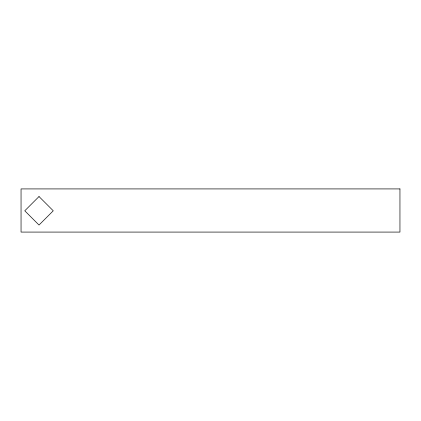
<?xml version="1.0" encoding="UTF-8"?>
<svg xmlns="http://www.w3.org/2000/svg" width="421" height="421" viewBox="0 0 421 421"><rect width="100%" height="100%" fill="white"/><g stroke="black" fill="none" stroke-linecap="round" stroke-linejoin="round"><path stroke-width="0.63" d="M39.011 196.549L24.771 210.789L39.011 225.035L53.257 210.789L39.011 196.549M399.95 188.918L21.05 188.918L21.05 232.082L399.95 232.082L399.95 188.918"/></g></svg>
